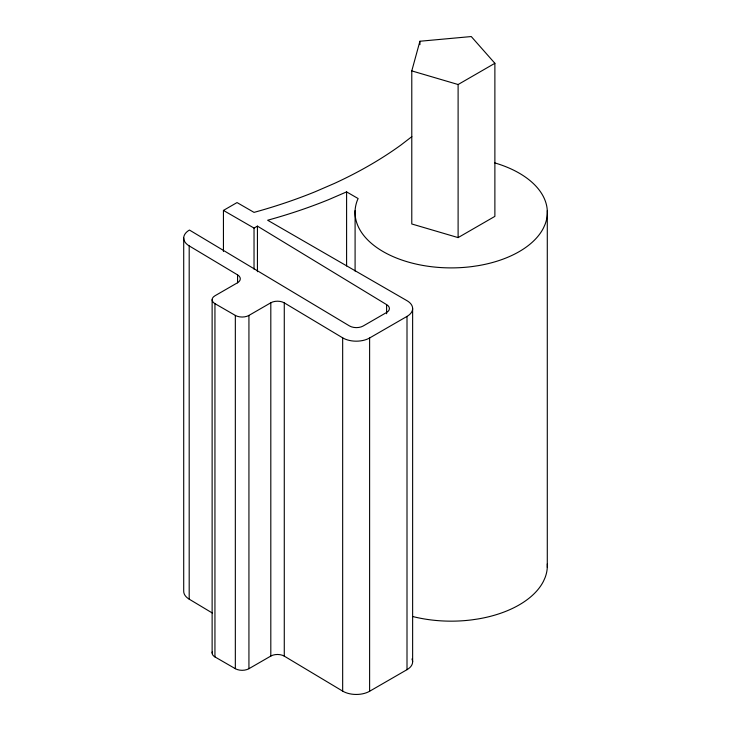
<?xml version="1.0" encoding="UTF-8"?>
<svg xmlns="http://www.w3.org/2000/svg" width="731" height="731" viewBox="0 0 731 731"><rect width="100%" height="100%" fill="white"/><g stroke="black" fill="none" stroke-linecap="round" stroke-linejoin="round"><path stroke-width="1.1" d="M411.781 70.898L419.914 41.247L471.267 36.55L494.878 63.295L494.878 216.376L458.109 237.602L411.781 223.978L411.781 70.898L458.109 84.522L494.878 63.295M411.836 136.642L401.136 144.875A416.314 240.362 0 0 1 334.268 183.49L315.308 191.686A416.314 240.362 0 0 1 254.032 212.383L237.036 202.569L223.439 210.418L223.439 251.446M223.439 210.418L254.032 228.081L257.431 226.126L386.608 304.626L386.608 313.745M386.608 304.626A9.613 5.546 0 0 1 386.608 312.475L363.188 325.999A9.613 5.546 0 0 1 349.464 325.925L189.448 230.046A19.591 11.312 0 0 0 189.192 245.89L237.566 274.874A9.795 5.656 0 0 1 237.438 282.806L214.941 295.79A9.613 5.546 0 0 0 214.941 303.648L235.336 315.417A9.613 5.546 0 0 0 248.933 315.417L270.808 302.789A9.439 5.446 0 0 1 284.277 302.862L342.665 337.841A18.878 10.901 0 0 0 369.612 337.987L407.003 316.404A19.225 11.102 0 0 0 407.003 300.697L267.628 220.232A416.314 240.362 0 0 0 328.904 199.536L346.595 191.887L358.126 198.549L357.358 200.276A96.145 55.51 0 0 0 472.162 266.559L478.019 265.691A96.145 55.51 0 0 0 543.517 227.871L545.024 224.49A96.145 55.51 0 0 0 494.841 162.922M212.447 651.549A9.613 5.546 0 0 0 214.941 656.913L235.336 668.691A9.613 5.546 0 0 0 248.933 668.691L270.808 656.063A9.439 5.446 0 0 1 284.277 656.136L342.665 691.115A18.878 10.901 0 0 0 369.612 691.261L407.003 669.669A19.225 11.102 0 0 0 411.973 658.951M183.709 237.94L183.709 591.215A19.591 11.312 0 0 0 189.192 599.164L212.41 613.071M547.291 210.638L547.291 567.402M458.109 84.522L458.109 237.602M419.914 41.247L419.914 44.646M412.631 308.555L412.631 661.82M407.003 316.404L407.003 669.669M369.612 337.987L369.612 691.261M355.092 210.638L355.092 271.11M346.595 191.887L346.595 265.965M342.665 337.841L342.665 691.115M284.277 302.862L284.277 656.136M270.808 302.789L270.808 656.063M257.431 226.126L257.431 271.704M254.032 228.081L254.032 269.109M248.933 315.417L248.933 668.691M237.566 274.874L237.566 282.851M235.336 315.417L235.336 668.691M214.941 303.648L214.941 656.913M212.127 299.719L212.127 652.993M189.192 245.89L189.192 599.164M547.291 563.912A96.145 55.51 0 0 1 545.024 577.764L543.517 581.145A96.145 55.51 0 0 1 478.019 618.956L472.162 619.824A96.145 55.51 0 0 1 413.006 616.598"/></g></svg>
